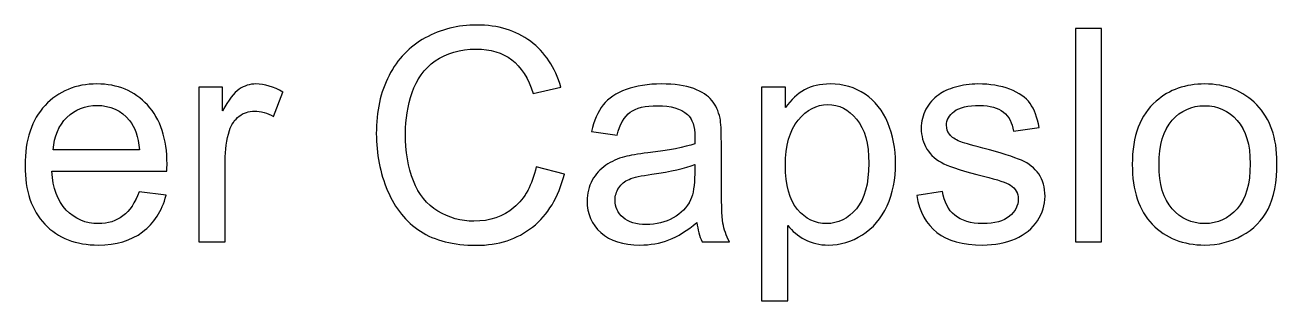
# Model space of a CAD drawing. Header units: millimetres. Extents: x -742 to 1487, y -1115 to 638.
# Drawn here: x 340.2 to 393.6, y -640.8 to -629 of the extents above; entities that cross this region are included whole.
import ezdxf

# ---------------------------------------------------------------- set-up
doc = ezdxf.new("R2010")
doc.units = ezdxf.units.MM
doc.layers.add('Layer 1', color=7, linetype='CONTINUOUS')

msp = doc.modelspace()

# ---------------------------------------------------------------- linework, layer by layer
at = {"layer": 'Layer 1', "color": 250}
for points, knots in [([(361.96, -635.045), (361.96, -635.045), (363.166, -635.35), (363.166, -635.35), (363.166, -635.35), (362.914, -636.338), (362.461, -637.09), (361.807, -637.608), (361.807, -637.608), (361.153, -638.127), (360.353, -638.387), (359.407, -638.387), (359.407, -638.387), (358.429, -638.387), (357.633, -638.188), (357.019, -637.788), (357.019, -637.788), (356.405, -637.39), (355.94, -636.813), (355.62, -636.057), (355.62, -636.057), (355.301, -635.299), (355.14, -634.488), (355.14, -633.621), (355.14, -633.621), (355.14, -632.674), (355.32, -631.849), (355.682, -631.144), (355.682, -631.144), (356.043, -630.439), (356.558, -629.904), (357.225, -629.538), (357.225, -629.538), (357.891, -629.171), (358.626, -628.989), (359.426, -628.989), (359.426, -628.989), (360.336, -628.989), (361.1, -629.22), (361.718, -629.684), (361.718, -629.684), (362.338, -630.147), (362.77, -630.797), (363.014, -631.635), (363.014, -631.635), (363.014, -631.635), (361.833, -631.915), (361.833, -631.915), (361.833, -631.915), (361.623, -631.254), (361.316, -630.772), (360.916, -630.471), (360.916, -630.471), (360.516, -630.168), (360.012, -630.018), (359.405, -630.018), (359.405, -630.018), (358.708, -630.018), (358.124, -630.185), (357.656, -630.52), (357.656, -630.52), (357.189, -630.854), (356.858, -631.305), (356.67, -631.868), (356.67, -631.868), (356.48, -632.433), (356.384, -633.015), (356.384, -633.614), (356.384, -633.614), (356.384, -634.387), (356.496, -635.062), (356.721, -635.638), (356.721, -635.638), (356.945, -636.216), (357.294, -636.645), (357.769, -636.931), (357.769, -636.931), (358.243, -637.217), (358.755, -637.359), (359.307, -637.359), (359.307, -637.359), (359.98, -637.359), (360.548, -637.164), (361.013, -636.777), (361.013, -636.777), (361.479, -636.387), (361.794, -635.811), (361.96, -635.045)], [0, 0, 0, 0, 0.043478, 0.043478, 0.043478, 0.043478, 0.086957, 0.086957, 0.086957, 0.086957, 0.130435, 0.130435, 0.130435, 0.130435, 0.173913, 0.173913, 0.173913, 0.173913, 0.217391, 0.217391, 0.217391, 0.217391, 0.26087, 0.26087, 0.26087, 0.26087, 0.304348, 0.304348, 0.304348, 0.304348, 0.347826, 0.347826, 0.347826, 0.347826, 0.391304, 0.391304, 0.391304, 0.391304, 0.434783, 0.434783, 0.434783, 0.434783, 0.478261, 0.478261, 0.478261, 0.478261, 0.521739, 0.521739, 0.521739, 0.521739, 0.565217, 0.565217, 0.565217, 0.565217, 0.608696, 0.608696, 0.608696, 0.608696, 0.652174, 0.652174, 0.652174, 0.652174, 0.695652, 0.695652, 0.695652, 0.695652, 0.73913, 0.73913, 0.73913, 0.73913, 0.782609, 0.782609, 0.782609, 0.782609, 0.826087, 0.826087, 0.826087, 0.826087, 0.869565, 0.869565, 0.869565, 0.869565, 0.913043, 0.913043, 0.913043, 0.913043, 1, 1, 1, 1]), ([(384.966, -638.235), (384.966, -638.235), (384.966, -629.142), (384.966, -629.142), (384.966, -629.142), (384.966, -629.142), (386.083, -629.142), (386.083, -629.142), (386.083, -629.142), (386.083, -629.142), (386.083, -638.235), (386.083, -638.235), (386.083, -638.235), (386.083, -638.235), (384.966, -638.235), (384.966, -638.235)], [0, 0, 0, 0, 0.2, 0.2, 0.2, 0.2, 0.4, 0.4, 0.4, 0.4, 0.6, 0.6, 0.6, 0.6, 1, 1, 1, 1]), ([(345.018, -636.101), (345.018, -636.101), (346.173, -636.254), (346.173, -636.254), (346.173, -636.254), (345.994, -636.925), (345.657, -637.448), (345.166, -637.818), (345.166, -637.818), (344.675, -638.188), (344.048, -638.375), (343.284, -638.375), (343.284, -638.375), (342.323, -638.375), (341.561, -638.078), (340.998, -637.486), (340.998, -637.486), (340.435, -636.895), (340.154, -636.063), (340.154, -634.994), (340.154, -634.994), (340.154, -633.889), (340.437, -633.03), (341.007, -632.42), (341.007, -632.42), (341.576, -631.809), (342.315, -631.504), (343.223, -631.504), (343.223, -631.504), (344.101, -631.504), (344.819, -631.802), (345.375, -632.401), (345.375, -632.401), (345.932, -633), (346.212, -633.843), (346.212, -634.929), (346.212, -634.929), (346.212, -634.994), (346.209, -635.094), (346.205, -635.225), (346.205, -635.225), (346.205, -635.225), (341.297, -635.225), (341.297, -635.225), (341.297, -635.225), (341.339, -635.947), (341.542, -636.501), (341.91, -636.885), (341.91, -636.885), (342.277, -637.268), (342.736, -637.46), (343.284, -637.46), (343.284, -637.46), (343.693, -637.46), (344.042, -637.352), (344.33, -637.136), (344.33, -637.136), (344.62, -636.92), (344.848, -636.575), (345.018, -636.101)], [0, 0, 0, 0, 0.0625, 0.0625, 0.0625, 0.0625, 0.125, 0.125, 0.125, 0.125, 0.1875, 0.1875, 0.1875, 0.1875, 0.25, 0.25, 0.25, 0.25, 0.3125, 0.3125, 0.3125, 0.3125, 0.375, 0.375, 0.375, 0.375, 0.4375, 0.4375, 0.4375, 0.4375, 0.5, 0.5, 0.5, 0.5, 0.5625, 0.5625, 0.5625, 0.5625, 0.625, 0.625, 0.625, 0.625, 0.6875, 0.6875, 0.6875, 0.6875, 0.75, 0.75, 0.75, 0.75, 0.8125, 0.8125, 0.8125, 0.8125, 0.875, 0.875, 0.875, 0.875, 1, 1, 1, 1]), ([(347.573, -638.235), (347.573, -638.235), (347.573, -631.644), (347.573, -631.644), (347.573, -631.644), (347.573, -631.644), (348.576, -631.644), (348.576, -631.644), (348.576, -631.644), (348.576, -631.644), (348.576, -632.653), (348.576, -632.653), (348.576, -632.653), (348.832, -632.186), (349.069, -631.876), (349.287, -631.728), (349.287, -631.728), (349.505, -631.578), (349.744, -631.504), (350.005, -631.504), (350.005, -631.504), (350.381, -631.504), (350.764, -631.622), (351.154, -631.857), (351.154, -631.857), (351.154, -631.857), (350.756, -632.888), (350.756, -632.888), (350.756, -632.888), (350.485, -632.736), (350.214, -632.66), (349.943, -632.66), (349.943, -632.66), (349.7, -632.66), (349.482, -632.734), (349.289, -632.88), (349.289, -632.88), (349.097, -633.026), (348.959, -633.229), (348.876, -633.489), (348.876, -633.489), (348.752, -633.885), (348.69, -634.319), (348.69, -634.791), (348.69, -634.791), (348.69, -634.791), (348.69, -638.235), (348.69, -638.235), (348.69, -638.235), (348.69, -638.235), (347.573, -638.235), (347.573, -638.235)], [0, 0, 0, 0, 0.071429, 0.071429, 0.071429, 0.071429, 0.142857, 0.142857, 0.142857, 0.142857, 0.214286, 0.214286, 0.214286, 0.214286, 0.285714, 0.285714, 0.285714, 0.285714, 0.357143, 0.357143, 0.357143, 0.357143, 0.428571, 0.428571, 0.428571, 0.428571, 0.5, 0.5, 0.5, 0.5, 0.571429, 0.571429, 0.571429, 0.571429, 0.642857, 0.642857, 0.642857, 0.642857, 0.714286, 0.714286, 0.714286, 0.714286, 0.785714, 0.785714, 0.785714, 0.785714, 0.857143, 0.857143, 0.857143, 0.857143, 1, 1, 1, 1]), ([(368.82, -637.409), (368.405, -637.763), (368.005, -638.011), (367.622, -638.157), (367.622, -638.157), (367.239, -638.303), (366.828, -638.375), (366.388, -638.375), (366.388, -638.375), (365.664, -638.375), (365.107, -638.199), (364.718, -637.845), (364.718, -637.845), (364.328, -637.494), (364.133, -637.043), (364.133, -636.495), (364.133, -636.495), (364.133, -636.173), (364.207, -635.879), (364.353, -635.612), (364.353, -635.612), (364.502, -635.346), (364.694, -635.134), (364.931, -634.973), (364.931, -634.973), (365.171, -634.812), (365.437, -634.69), (365.736, -634.607), (365.736, -634.607), (365.956, -634.55), (366.288, -634.495), (366.731, -634.44), (366.731, -634.44), (367.632, -634.334), (368.299, -634.205), (368.724, -634.057), (368.724, -634.057), (368.729, -633.904), (368.731, -633.807), (368.731, -633.767), (368.731, -633.767), (368.731, -633.314), (368.625, -632.994), (368.413, -632.808), (368.413, -632.808), (368.128, -632.556), (367.702, -632.431), (367.139, -632.431), (367.139, -632.431), (366.612, -632.431), (366.223, -632.524), (365.973, -632.708), (365.973, -632.708), (365.721, -632.892), (365.537, -633.218), (365.416, -633.688), (365.416, -633.688), (365.416, -633.688), (364.324, -633.536), (364.324, -633.536), (364.324, -633.536), (364.423, -633.068), (364.586, -632.689), (364.815, -632.401), (364.815, -632.401), (365.044, -632.114), (365.374, -631.893), (365.806, -631.737), (365.806, -631.737), (366.235, -631.582), (366.737, -631.504), (367.304, -631.504), (367.304, -631.504), (367.867, -631.504), (368.326, -631.57), (368.68, -631.703), (368.68, -631.703), (369.031, -631.836), (369.292, -632.001), (369.457, -632.202), (369.457, -632.202), (369.622, -632.404), (369.738, -632.658), (369.806, -632.964), (369.806, -632.964), (369.842, -633.155), (369.861, -633.498), (369.861, -633.991), (369.861, -633.991), (369.861, -633.991), (369.861, -635.473), (369.861, -635.473), (369.861, -635.473), (369.861, -636.508), (369.884, -637.162), (369.931, -637.439), (369.931, -637.439), (369.975, -637.716), (370.068, -637.981), (370.204, -638.235), (370.204, -638.235), (370.204, -638.235), (369.036, -638.235), (369.036, -638.235), (369.036, -638.235), (368.923, -638), (368.851, -637.725), (368.82, -637.409)], [0, 0, 0, 0, 0.035714, 0.035714, 0.035714, 0.035714, 0.071429, 0.071429, 0.071429, 0.071429, 0.107143, 0.107143, 0.107143, 0.107143, 0.142857, 0.142857, 0.142857, 0.142857, 0.178571, 0.178571, 0.178571, 0.178571, 0.214286, 0.214286, 0.214286, 0.214286, 0.25, 0.25, 0.25, 0.25, 0.285714, 0.285714, 0.285714, 0.285714, 0.321429, 0.321429, 0.321429, 0.321429, 0.357143, 0.357143, 0.357143, 0.357143, 0.392857, 0.392857, 0.392857, 0.392857, 0.428571, 0.428571, 0.428571, 0.428571, 0.464286, 0.464286, 0.464286, 0.464286, 0.5, 0.5, 0.5, 0.5, 0.535714, 0.535714, 0.535714, 0.535714, 0.571429, 0.571429, 0.571429, 0.571429, 0.607143, 0.607143, 0.607143, 0.607143, 0.642857, 0.642857, 0.642857, 0.642857, 0.678571, 0.678571, 0.678571, 0.678571, 0.714286, 0.714286, 0.714286, 0.714286, 0.75, 0.75, 0.75, 0.75, 0.785714, 0.785714, 0.785714, 0.785714, 0.821429, 0.821429, 0.821429, 0.821429, 0.857143, 0.857143, 0.857143, 0.857143, 0.892857, 0.892857, 0.892857, 0.892857, 0.928571, 0.928571, 0.928571, 0.928571, 1, 1, 1, 1]), ([(371.578, -640.762), (371.578, -640.762), (371.578, -631.644), (371.578, -631.644), (371.578, -631.644), (371.578, -631.644), (372.594, -631.644), (372.594, -631.644), (372.594, -631.644), (372.594, -631.644), (372.594, -632.509), (372.594, -632.509), (372.594, -632.509), (372.833, -632.175), (373.104, -631.923), (373.406, -631.756), (373.406, -631.756), (373.707, -631.589), (374.073, -631.504), (374.503, -631.504), (374.503, -631.504), (375.066, -631.504), (375.561, -631.648), (375.991, -631.938), (375.991, -631.938), (376.421, -632.226), (376.744, -632.634), (376.965, -633.159), (376.965, -633.159), (377.183, -633.686), (377.293, -634.262), (377.293, -634.891), (377.293, -634.891), (377.293, -635.562), (377.172, -636.167), (376.931, -636.707), (376.931, -636.707), (376.689, -637.244), (376.338, -637.657), (375.877, -637.945), (375.877, -637.945), (375.417, -638.231), (374.933, -638.375), (374.425, -638.375), (374.425, -638.375), (374.052, -638.375), (373.718, -638.296), (373.423, -638.14), (373.423, -638.14), (373.127, -637.983), (372.886, -637.786), (372.695, -637.547), (372.695, -637.547), (372.695, -637.547), (372.695, -640.762), (372.695, -640.762), (372.695, -640.762), (372.695, -640.762), (371.578, -640.762), (371.578, -640.762)], [0, 0, 0, 0, 0.0625, 0.0625, 0.0625, 0.0625, 0.125, 0.125, 0.125, 0.125, 0.1875, 0.1875, 0.1875, 0.1875, 0.25, 0.25, 0.25, 0.25, 0.3125, 0.3125, 0.3125, 0.3125, 0.375, 0.375, 0.375, 0.375, 0.4375, 0.4375, 0.4375, 0.4375, 0.5, 0.5, 0.5, 0.5, 0.5625, 0.5625, 0.5625, 0.5625, 0.625, 0.625, 0.625, 0.625, 0.6875, 0.6875, 0.6875, 0.6875, 0.75, 0.75, 0.75, 0.75, 0.8125, 0.8125, 0.8125, 0.8125, 0.875, 0.875, 0.875, 0.875, 1, 1, 1, 1]), ([(378.196, -636.266), (378.196, -636.266), (379.301, -636.089), (379.301, -636.089), (379.301, -636.089), (379.363, -636.531), (379.536, -636.87), (379.82, -637.107), (379.82, -637.107), (380.104, -637.342), (380.502, -637.46), (381.01, -637.46), (381.01, -637.46), (381.524, -637.46), (381.905, -637.357), (382.155, -637.147), (382.155, -637.147), (382.402, -636.94), (382.527, -636.694), (382.527, -636.412), (382.527, -636.412), (382.527, -636.161), (382.415, -635.962), (382.193, -635.818), (382.193, -635.818), (382.036, -635.718), (381.655, -635.593), (381.05, -635.439), (381.05, -635.439), (380.233, -635.234), (379.668, -635.056), (379.35, -634.905), (379.35, -634.905), (379.035, -634.753), (378.795, -634.546), (378.632, -634.279), (378.632, -634.279), (378.47, -634.014), (378.387, -633.72), (378.387, -633.398), (378.387, -633.398), (378.387, -633.104), (378.455, -632.833), (378.588, -632.583), (378.588, -632.583), (378.724, -632.334), (378.906, -632.126), (379.136, -631.961), (379.136, -631.961), (379.31, -631.834), (379.547, -631.726), (379.845, -631.637), (379.845, -631.637), (380.146, -631.548), (380.466, -631.504), (380.808, -631.504), (380.808, -631.504), (381.325, -631.504), (381.778, -631.578), (382.167, -631.728), (382.167, -631.728), (382.559, -631.876), (382.847, -632.08), (383.033, -632.334), (383.033, -632.334), (383.217, -632.59), (383.346, -632.931), (383.416, -633.358), (383.416, -633.358), (383.416, -633.358), (382.324, -633.511), (382.324, -633.511), (382.324, -633.511), (382.275, -633.168), (382.131, -632.899), (381.894, -632.706), (381.894, -632.706), (381.657, -632.514), (381.323, -632.418), (380.889, -632.418), (380.889, -632.418), (380.379, -632.418), (380.013, -632.503), (379.795, -632.672), (379.795, -632.672), (379.577, -632.842), (379.466, -633.041), (379.466, -633.267), (379.466, -633.267), (379.466, -633.411), (379.511, -633.542), (379.602, -633.659), (379.602, -633.659), (379.693, -633.777), (379.835, -633.877), (380.029, -633.955), (380.029, -633.955), (380.142, -633.997), (380.468, -634.093), (381.014, -634.241), (381.014, -634.241), (381.801, -634.45), (382.351, -634.624), (382.665, -634.757), (382.665, -634.757), (382.978, -634.891), (383.224, -635.087), (383.401, -635.341), (383.401, -635.341), (383.581, -635.598), (383.67, -635.915), (383.67, -636.296), (383.67, -636.296), (383.67, -636.666), (383.562, -637.016), (383.344, -637.344), (383.344, -637.344), (383.126, -637.672), (382.813, -637.926), (382.404, -638.106), (382.404, -638.106), (381.994, -638.286), (381.53, -638.375), (381.014, -638.375), (381.014, -638.375), (380.159, -638.375), (379.505, -638.197), (379.056, -637.843), (379.056, -637.843), (378.607, -637.488), (378.321, -636.963), (378.196, -636.266)], [0, 0, 0, 0, 0.029412, 0.029412, 0.029412, 0.029412, 0.058824, 0.058824, 0.058824, 0.058824, 0.088235, 0.088235, 0.088235, 0.088235, 0.117647, 0.117647, 0.117647, 0.117647, 0.147059, 0.147059, 0.147059, 0.147059, 0.176471, 0.176471, 0.176471, 0.176471, 0.205882, 0.205882, 0.205882, 0.205882, 0.235294, 0.235294, 0.235294, 0.235294, 0.264706, 0.264706, 0.264706, 0.264706, 0.294118, 0.294118, 0.294118, 0.294118, 0.323529, 0.323529, 0.323529, 0.323529, 0.352941, 0.352941, 0.352941, 0.352941, 0.382353, 0.382353, 0.382353, 0.382353, 0.411765, 0.411765, 0.411765, 0.411765, 0.441176, 0.441176, 0.441176, 0.441176, 0.470588, 0.470588, 0.470588, 0.470588, 0.5, 0.5, 0.5, 0.5, 0.529412, 0.529412, 0.529412, 0.529412, 0.558824, 0.558824, 0.558824, 0.558824, 0.588235, 0.588235, 0.588235, 0.588235, 0.617647, 0.617647, 0.617647, 0.617647, 0.647059, 0.647059, 0.647059, 0.647059, 0.676471, 0.676471, 0.676471, 0.676471, 0.705882, 0.705882, 0.705882, 0.705882, 0.735294, 0.735294, 0.735294, 0.735294, 0.764706, 0.764706, 0.764706, 0.764706, 0.794118, 0.794118, 0.794118, 0.794118, 0.823529, 0.823529, 0.823529, 0.823529, 0.852941, 0.852941, 0.852941, 0.852941, 0.882353, 0.882353, 0.882353, 0.882353, 0.911765, 0.911765, 0.911765, 0.911765, 0.941176, 0.941176, 0.941176, 0.941176, 1, 1, 1, 1]), ([(387.393, -634.939), (387.393, -633.722), (387.732, -632.821), (388.411, -632.234), (388.411, -632.234), (388.977, -631.747), (389.669, -631.504), (390.484, -631.504), (390.484, -631.504), (391.388, -631.504), (392.128, -631.8), (392.704, -632.393), (392.704, -632.393), (393.278, -632.983), (393.566, -633.803), (393.566, -634.846), (393.566, -634.846), (393.566, -635.693), (393.439, -636.357), (393.185, -636.842), (393.185, -636.842), (392.931, -637.327), (392.56, -637.704), (392.073, -637.972), (392.073, -637.972), (391.589, -638.241), (391.057, -638.375), (390.484, -638.375), (390.484, -638.375), (389.561, -638.375), (388.816, -638.08), (388.246, -637.49), (388.246, -637.49), (387.677, -636.899), (387.393, -636.048), (387.393, -634.939)], [0, 0, 0, 0, 0.1, 0.1, 0.1, 0.1, 0.2, 0.2, 0.2, 0.2, 0.3, 0.3, 0.3, 0.3, 0.4, 0.4, 0.4, 0.4, 0.5, 0.5, 0.5, 0.5, 0.6, 0.6, 0.6, 0.6, 0.7, 0.7, 0.7, 0.7, 0.8, 0.8, 0.8, 0.8, 1, 1, 1, 1]), ([(372.594, -634.98), (372.594, -635.824), (372.765, -636.448), (373.106, -636.853), (373.106, -636.853), (373.449, -637.257), (373.864, -637.46), (374.35, -637.46), (374.35, -637.46), (374.846, -637.46), (375.269, -637.251), (375.62, -636.832), (375.62, -636.832), (375.974, -636.412), (376.15, -635.765), (376.15, -634.886), (376.15, -634.886), (376.15, -634.048), (375.978, -633.422), (375.633, -633.005), (375.633, -633.005), (375.288, -632.588), (374.878, -632.38), (374.399, -632.38), (374.399, -632.38), (373.925, -632.38), (373.506, -632.602), (373.142, -633.045), (373.142, -633.045), (372.776, -633.489), (372.594, -634.133), (372.594, -634.98)], [0, 0, 0, 0, 0.111111, 0.111111, 0.111111, 0.111111, 0.222222, 0.222222, 0.222222, 0.222222, 0.333333, 0.333333, 0.333333, 0.333333, 0.444444, 0.444444, 0.444444, 0.444444, 0.555556, 0.555556, 0.555556, 0.555556, 0.666667, 0.666667, 0.666667, 0.666667, 0.777778, 0.777778, 0.777778, 0.777778, 1, 1, 1, 1]), ([(341.36, -634.311), (341.36, -634.311), (345.03, -634.311), (345.03, -634.311), (345.03, -634.311), (344.982, -633.756), (344.84, -633.341), (344.609, -633.064), (344.609, -633.064), (344.256, -632.634), (343.794, -632.418), (343.229, -632.418), (343.229, -632.418), (342.717, -632.418), (342.287, -632.59), (341.938, -632.933), (341.938, -632.933), (341.591, -633.276), (341.398, -633.735), (341.36, -634.311)], [0, 0, 0, 0, 0.166667, 0.166667, 0.166667, 0.166667, 0.333333, 0.333333, 0.333333, 0.333333, 0.5, 0.5, 0.5, 0.5, 0.666667, 0.666667, 0.666667, 0.666667, 1, 1, 1, 1]), ([(388.536, -634.941), (388.536, -635.784), (388.721, -636.415), (389.089, -636.832), (389.089, -636.832), (389.459, -637.251), (389.923, -637.46), (390.484, -637.46), (390.484, -637.46), (391.038, -637.46), (391.5, -637.251), (391.87, -636.829), (391.87, -636.829), (392.238, -636.408), (392.423, -635.767), (392.423, -634.905), (392.423, -634.905), (392.423, -634.093), (392.236, -633.477), (391.866, -633.06), (391.866, -633.06), (391.495, -632.641), (391.034, -632.431), (390.484, -632.431), (390.484, -632.431), (389.923, -632.431), (389.459, -632.638), (389.089, -633.055), (389.089, -633.055), (388.721, -633.472), (388.536, -634.101), (388.536, -634.941)], [0, 0, 0, 0, 0.111111, 0.111111, 0.111111, 0.111111, 0.222222, 0.222222, 0.222222, 0.222222, 0.333333, 0.333333, 0.333333, 0.333333, 0.444444, 0.444444, 0.444444, 0.444444, 0.555556, 0.555556, 0.555556, 0.555556, 0.666667, 0.666667, 0.666667, 0.666667, 0.777778, 0.777778, 0.777778, 0.777778, 1, 1, 1, 1]), ([(368.731, -634.933), (368.324, -635.098), (367.715, -635.238), (366.902, -635.352), (366.902, -635.352), (366.441, -635.418), (366.115, -635.492), (365.924, -635.574), (365.924, -635.574), (365.734, -635.657), (365.588, -635.777), (365.484, -635.934), (365.484, -635.934), (365.38, -636.093), (365.327, -636.269), (365.327, -636.463), (365.327, -636.463), (365.327, -636.758), (365.439, -637.005), (365.666, -637.202), (365.666, -637.202), (365.892, -637.399), (366.223, -637.498), (366.656, -637.498), (366.656, -637.498), (367.086, -637.498), (367.469, -637.405), (367.806, -637.217), (367.806, -637.217), (368.14, -637.031), (368.388, -636.774), (368.544, -636.451), (368.544, -636.451), (368.665, -636.199), (368.724, -635.828), (368.724, -635.339), (368.724, -635.339), (368.724, -635.339), (368.731, -634.933), (368.731, -634.933)], [0, 0, 0, 0, 0.090909, 0.090909, 0.090909, 0.090909, 0.181818, 0.181818, 0.181818, 0.181818, 0.272727, 0.272727, 0.272727, 0.272727, 0.363636, 0.363636, 0.363636, 0.363636, 0.454545, 0.454545, 0.454545, 0.454545, 0.545455, 0.545455, 0.545455, 0.545455, 0.636364, 0.636364, 0.636364, 0.636364, 0.727273, 0.727273, 0.727273, 0.727273, 0.818182, 0.818182, 0.818182, 0.818182, 1, 1, 1, 1])]:
    msp.add_open_spline(points, degree=3, knots=knots, dxfattribs=at)
at = {"layer": 'Layer 1', "color": 250, "lineweight": 9}
for points, knots in [([(361.96, -635.045), (361.96, -635.045), (363.166, -635.35), (363.166, -635.35), (363.166, -635.35), (362.914, -636.338), (362.461, -637.09), (361.807, -637.608), (361.807, -637.608), (361.153, -638.127), (360.353, -638.387), (359.407, -638.387), (359.407, -638.387), (358.429, -638.387), (357.633, -638.188), (357.019, -637.788), (357.019, -637.788), (356.405, -637.39), (355.94, -636.813), (355.62, -636.057), (355.62, -636.057), (355.301, -635.299), (355.14, -634.488), (355.14, -633.621), (355.14, -633.621), (355.14, -632.674), (355.32, -631.849), (355.682, -631.144), (355.682, -631.144), (356.043, -630.439), (356.558, -629.904), (357.225, -629.538), (357.225, -629.538), (357.891, -629.171), (358.626, -628.989), (359.426, -628.989), (359.426, -628.989), (360.336, -628.989), (361.1, -629.22), (361.718, -629.684), (361.718, -629.684), (362.338, -630.147), (362.77, -630.797), (363.014, -631.635), (363.014, -631.635), (363.014, -631.635), (361.833, -631.915), (361.833, -631.915), (361.833, -631.915), (361.623, -631.254), (361.316, -630.772), (360.916, -630.471), (360.916, -630.471), (360.516, -630.168), (360.012, -630.018), (359.405, -630.018), (359.405, -630.018), (358.708, -630.018), (358.124, -630.185), (357.656, -630.52), (357.656, -630.52), (357.189, -630.854), (356.858, -631.305), (356.67, -631.868), (356.67, -631.868), (356.48, -632.433), (356.384, -633.015), (356.384, -633.614), (356.384, -633.614), (356.384, -634.387), (356.496, -635.062), (356.721, -635.638), (356.721, -635.638), (356.945, -636.216), (357.294, -636.645), (357.769, -636.931), (357.769, -636.931), (358.243, -637.217), (358.755, -637.359), (359.307, -637.359), (359.307, -637.359), (359.98, -637.359), (360.548, -637.164), (361.013, -636.777), (361.013, -636.777), (361.479, -636.387), (361.794, -635.811), (361.96, -635.045)], [0, 0, 0, 0, 0.043478, 0.043478, 0.043478, 0.043478, 0.086957, 0.086957, 0.086957, 0.086957, 0.130435, 0.130435, 0.130435, 0.130435, 0.173913, 0.173913, 0.173913, 0.173913, 0.217391, 0.217391, 0.217391, 0.217391, 0.26087, 0.26087, 0.26087, 0.26087, 0.304348, 0.304348, 0.304348, 0.304348, 0.347826, 0.347826, 0.347826, 0.347826, 0.391304, 0.391304, 0.391304, 0.391304, 0.434783, 0.434783, 0.434783, 0.434783, 0.478261, 0.478261, 0.478261, 0.478261, 0.521739, 0.521739, 0.521739, 0.521739, 0.565217, 0.565217, 0.565217, 0.565217, 0.608696, 0.608696, 0.608696, 0.608696, 0.652174, 0.652174, 0.652174, 0.652174, 0.695652, 0.695652, 0.695652, 0.695652, 0.73913, 0.73913, 0.73913, 0.73913, 0.782609, 0.782609, 0.782609, 0.782609, 0.826087, 0.826087, 0.826087, 0.826087, 0.869565, 0.869565, 0.869565, 0.869565, 0.913043, 0.913043, 0.913043, 0.913043, 1, 1, 1, 1]), ([(384.966, -638.235), (384.966, -638.235), (384.966, -629.142), (384.966, -629.142), (384.966, -629.142), (384.966, -629.142), (386.083, -629.142), (386.083, -629.142), (386.083, -629.142), (386.083, -629.142), (386.083, -638.235), (386.083, -638.235), (386.083, -638.235), (386.083, -638.235), (384.966, -638.235), (384.966, -638.235)], [0, 0, 0, 0, 0.2, 0.2, 0.2, 0.2, 0.4, 0.4, 0.4, 0.4, 0.6, 0.6, 0.6, 0.6, 1, 1, 1, 1]), ([(345.018, -636.101), (345.018, -636.101), (346.173, -636.254), (346.173, -636.254), (346.173, -636.254), (345.994, -636.925), (345.657, -637.448), (345.166, -637.818), (345.166, -637.818), (344.675, -638.188), (344.048, -638.375), (343.284, -638.375), (343.284, -638.375), (342.323, -638.375), (341.561, -638.078), (340.998, -637.486), (340.998, -637.486), (340.435, -636.895), (340.154, -636.063), (340.154, -634.994), (340.154, -634.994), (340.154, -633.889), (340.437, -633.03), (341.007, -632.42), (341.007, -632.42), (341.576, -631.809), (342.315, -631.504), (343.223, -631.504), (343.223, -631.504), (344.101, -631.504), (344.819, -631.802), (345.375, -632.401), (345.375, -632.401), (345.932, -633), (346.212, -633.843), (346.212, -634.929), (346.212, -634.929), (346.212, -634.994), (346.209, -635.094), (346.205, -635.225), (346.205, -635.225), (346.205, -635.225), (341.297, -635.225), (341.297, -635.225), (341.297, -635.225), (341.339, -635.947), (341.542, -636.501), (341.91, -636.885), (341.91, -636.885), (342.277, -637.268), (342.736, -637.46), (343.284, -637.46), (343.284, -637.46), (343.693, -637.46), (344.042, -637.352), (344.33, -637.136), (344.33, -637.136), (344.62, -636.92), (344.848, -636.575), (345.018, -636.101)], [0, 0, 0, 0, 0.0625, 0.0625, 0.0625, 0.0625, 0.125, 0.125, 0.125, 0.125, 0.1875, 0.1875, 0.1875, 0.1875, 0.25, 0.25, 0.25, 0.25, 0.3125, 0.3125, 0.3125, 0.3125, 0.375, 0.375, 0.375, 0.375, 0.4375, 0.4375, 0.4375, 0.4375, 0.5, 0.5, 0.5, 0.5, 0.5625, 0.5625, 0.5625, 0.5625, 0.625, 0.625, 0.625, 0.625, 0.6875, 0.6875, 0.6875, 0.6875, 0.75, 0.75, 0.75, 0.75, 0.8125, 0.8125, 0.8125, 0.8125, 0.875, 0.875, 0.875, 0.875, 1, 1, 1, 1]), ([(347.573, -638.235), (347.573, -638.235), (347.573, -631.644), (347.573, -631.644), (347.573, -631.644), (347.573, -631.644), (348.576, -631.644), (348.576, -631.644), (348.576, -631.644), (348.576, -631.644), (348.576, -632.653), (348.576, -632.653), (348.576, -632.653), (348.832, -632.186), (349.069, -631.876), (349.287, -631.728), (349.287, -631.728), (349.505, -631.578), (349.744, -631.504), (350.005, -631.504), (350.005, -631.504), (350.381, -631.504), (350.764, -631.622), (351.154, -631.857), (351.154, -631.857), (351.154, -631.857), (350.756, -632.888), (350.756, -632.888), (350.756, -632.888), (350.485, -632.736), (350.214, -632.66), (349.943, -632.66), (349.943, -632.66), (349.7, -632.66), (349.482, -632.734), (349.289, -632.88), (349.289, -632.88), (349.097, -633.026), (348.959, -633.229), (348.876, -633.489), (348.876, -633.489), (348.752, -633.885), (348.69, -634.319), (348.69, -634.791), (348.69, -634.791), (348.69, -634.791), (348.69, -638.235), (348.69, -638.235), (348.69, -638.235), (348.69, -638.235), (347.573, -638.235), (347.573, -638.235)], [0, 0, 0, 0, 0.071429, 0.071429, 0.071429, 0.071429, 0.142857, 0.142857, 0.142857, 0.142857, 0.214286, 0.214286, 0.214286, 0.214286, 0.285714, 0.285714, 0.285714, 0.285714, 0.357143, 0.357143, 0.357143, 0.357143, 0.428571, 0.428571, 0.428571, 0.428571, 0.5, 0.5, 0.5, 0.5, 0.571429, 0.571429, 0.571429, 0.571429, 0.642857, 0.642857, 0.642857, 0.642857, 0.714286, 0.714286, 0.714286, 0.714286, 0.785714, 0.785714, 0.785714, 0.785714, 0.857143, 0.857143, 0.857143, 0.857143, 1, 1, 1, 1]), ([(368.82, -637.409), (368.405, -637.763), (368.005, -638.011), (367.622, -638.157), (367.622, -638.157), (367.239, -638.303), (366.828, -638.375), (366.388, -638.375), (366.388, -638.375), (365.664, -638.375), (365.107, -638.199), (364.718, -637.845), (364.718, -637.845), (364.328, -637.494), (364.133, -637.043), (364.133, -636.495), (364.133, -636.495), (364.133, -636.173), (364.207, -635.879), (364.353, -635.612), (364.353, -635.612), (364.502, -635.346), (364.694, -635.134), (364.931, -634.973), (364.931, -634.973), (365.171, -634.812), (365.437, -634.69), (365.736, -634.607), (365.736, -634.607), (365.956, -634.55), (366.288, -634.495), (366.731, -634.44), (366.731, -634.44), (367.632, -634.334), (368.299, -634.205), (368.724, -634.057), (368.724, -634.057), (368.729, -633.904), (368.731, -633.807), (368.731, -633.767), (368.731, -633.767), (368.731, -633.314), (368.625, -632.994), (368.413, -632.808), (368.413, -632.808), (368.128, -632.556), (367.702, -632.431), (367.139, -632.431), (367.139, -632.431), (366.612, -632.431), (366.223, -632.524), (365.973, -632.708), (365.973, -632.708), (365.721, -632.892), (365.537, -633.218), (365.416, -633.688), (365.416, -633.688), (365.416, -633.688), (364.324, -633.536), (364.324, -633.536), (364.324, -633.536), (364.423, -633.068), (364.586, -632.689), (364.815, -632.401), (364.815, -632.401), (365.044, -632.114), (365.374, -631.893), (365.806, -631.737), (365.806, -631.737), (366.235, -631.582), (366.737, -631.504), (367.304, -631.504), (367.304, -631.504), (367.867, -631.504), (368.326, -631.57), (368.68, -631.703), (368.68, -631.703), (369.031, -631.836), (369.292, -632.001), (369.457, -632.202), (369.457, -632.202), (369.622, -632.404), (369.738, -632.658), (369.806, -632.964), (369.806, -632.964), (369.842, -633.155), (369.861, -633.498), (369.861, -633.991), (369.861, -633.991), (369.861, -633.991), (369.861, -635.473), (369.861, -635.473), (369.861, -635.473), (369.861, -636.508), (369.884, -637.162), (369.931, -637.439), (369.931, -637.439), (369.975, -637.716), (370.068, -637.981), (370.204, -638.235), (370.204, -638.235), (370.204, -638.235), (369.036, -638.235), (369.036, -638.235), (369.036, -638.235), (368.923, -638), (368.851, -637.725), (368.82, -637.409)], [0, 0, 0, 0, 0.035714, 0.035714, 0.035714, 0.035714, 0.071429, 0.071429, 0.071429, 0.071429, 0.107143, 0.107143, 0.107143, 0.107143, 0.142857, 0.142857, 0.142857, 0.142857, 0.178571, 0.178571, 0.178571, 0.178571, 0.214286, 0.214286, 0.214286, 0.214286, 0.25, 0.25, 0.25, 0.25, 0.285714, 0.285714, 0.285714, 0.285714, 0.321429, 0.321429, 0.321429, 0.321429, 0.357143, 0.357143, 0.357143, 0.357143, 0.392857, 0.392857, 0.392857, 0.392857, 0.428571, 0.428571, 0.428571, 0.428571, 0.464286, 0.464286, 0.464286, 0.464286, 0.5, 0.5, 0.5, 0.5, 0.535714, 0.535714, 0.535714, 0.535714, 0.571429, 0.571429, 0.571429, 0.571429, 0.607143, 0.607143, 0.607143, 0.607143, 0.642857, 0.642857, 0.642857, 0.642857, 0.678571, 0.678571, 0.678571, 0.678571, 0.714286, 0.714286, 0.714286, 0.714286, 0.75, 0.75, 0.75, 0.75, 0.785714, 0.785714, 0.785714, 0.785714, 0.821429, 0.821429, 0.821429, 0.821429, 0.857143, 0.857143, 0.857143, 0.857143, 0.892857, 0.892857, 0.892857, 0.892857, 0.928571, 0.928571, 0.928571, 0.928571, 1, 1, 1, 1]), ([(371.578, -640.762), (371.578, -640.762), (371.578, -631.644), (371.578, -631.644), (371.578, -631.644), (371.578, -631.644), (372.594, -631.644), (372.594, -631.644), (372.594, -631.644), (372.594, -631.644), (372.594, -632.509), (372.594, -632.509), (372.594, -632.509), (372.833, -632.175), (373.104, -631.923), (373.406, -631.756), (373.406, -631.756), (373.707, -631.589), (374.073, -631.504), (374.503, -631.504), (374.503, -631.504), (375.066, -631.504), (375.561, -631.648), (375.991, -631.938), (375.991, -631.938), (376.421, -632.226), (376.744, -632.634), (376.965, -633.159), (376.965, -633.159), (377.183, -633.686), (377.293, -634.262), (377.293, -634.891), (377.293, -634.891), (377.293, -635.562), (377.172, -636.167), (376.931, -636.707), (376.931, -636.707), (376.689, -637.244), (376.338, -637.657), (375.877, -637.945), (375.877, -637.945), (375.417, -638.231), (374.933, -638.375), (374.425, -638.375), (374.425, -638.375), (374.052, -638.375), (373.718, -638.296), (373.423, -638.14), (373.423, -638.14), (373.127, -637.983), (372.886, -637.786), (372.695, -637.547), (372.695, -637.547), (372.695, -637.547), (372.695, -640.762), (372.695, -640.762), (372.695, -640.762), (372.695, -640.762), (371.578, -640.762), (371.578, -640.762)], [0, 0, 0, 0, 0.0625, 0.0625, 0.0625, 0.0625, 0.125, 0.125, 0.125, 0.125, 0.1875, 0.1875, 0.1875, 0.1875, 0.25, 0.25, 0.25, 0.25, 0.3125, 0.3125, 0.3125, 0.3125, 0.375, 0.375, 0.375, 0.375, 0.4375, 0.4375, 0.4375, 0.4375, 0.5, 0.5, 0.5, 0.5, 0.5625, 0.5625, 0.5625, 0.5625, 0.625, 0.625, 0.625, 0.625, 0.6875, 0.6875, 0.6875, 0.6875, 0.75, 0.75, 0.75, 0.75, 0.8125, 0.8125, 0.8125, 0.8125, 0.875, 0.875, 0.875, 0.875, 1, 1, 1, 1]), ([(378.196, -636.266), (378.196, -636.266), (379.301, -636.089), (379.301, -636.089), (379.301, -636.089), (379.363, -636.531), (379.536, -636.87), (379.82, -637.107), (379.82, -637.107), (380.104, -637.342), (380.502, -637.46), (381.01, -637.46), (381.01, -637.46), (381.524, -637.46), (381.905, -637.357), (382.155, -637.147), (382.155, -637.147), (382.402, -636.94), (382.527, -636.694), (382.527, -636.412), (382.527, -636.412), (382.527, -636.161), (382.415, -635.962), (382.193, -635.818), (382.193, -635.818), (382.036, -635.718), (381.655, -635.593), (381.05, -635.439), (381.05, -635.439), (380.233, -635.234), (379.668, -635.056), (379.35, -634.905), (379.35, -634.905), (379.035, -634.753), (378.795, -634.546), (378.632, -634.279), (378.632, -634.279), (378.47, -634.014), (378.387, -633.72), (378.387, -633.398), (378.387, -633.398), (378.387, -633.104), (378.455, -632.833), (378.588, -632.583), (378.588, -632.583), (378.724, -632.334), (378.906, -632.126), (379.136, -631.961), (379.136, -631.961), (379.31, -631.834), (379.547, -631.726), (379.845, -631.637), (379.845, -631.637), (380.146, -631.548), (380.466, -631.504), (380.808, -631.504), (380.808, -631.504), (381.325, -631.504), (381.778, -631.578), (382.167, -631.728), (382.167, -631.728), (382.559, -631.876), (382.847, -632.08), (383.033, -632.334), (383.033, -632.334), (383.217, -632.59), (383.346, -632.931), (383.416, -633.358), (383.416, -633.358), (383.416, -633.358), (382.324, -633.511), (382.324, -633.511), (382.324, -633.511), (382.275, -633.168), (382.131, -632.899), (381.894, -632.706), (381.894, -632.706), (381.657, -632.514), (381.323, -632.418), (380.889, -632.418), (380.889, -632.418), (380.379, -632.418), (380.013, -632.503), (379.795, -632.672), (379.795, -632.672), (379.577, -632.842), (379.466, -633.041), (379.466, -633.267), (379.466, -633.267), (379.466, -633.411), (379.511, -633.542), (379.602, -633.659), (379.602, -633.659), (379.693, -633.777), (379.835, -633.877), (380.029, -633.955), (380.029, -633.955), (380.142, -633.997), (380.468, -634.093), (381.014, -634.241), (381.014, -634.241), (381.801, -634.45), (382.351, -634.624), (382.665, -634.757), (382.665, -634.757), (382.978, -634.891), (383.224, -635.087), (383.401, -635.341), (383.401, -635.341), (383.581, -635.598), (383.67, -635.915), (383.67, -636.296), (383.67, -636.296), (383.67, -636.666), (383.562, -637.016), (383.344, -637.344), (383.344, -637.344), (383.126, -637.672), (382.813, -637.926), (382.404, -638.106), (382.404, -638.106), (381.994, -638.286), (381.53, -638.375), (381.014, -638.375), (381.014, -638.375), (380.159, -638.375), (379.505, -638.197), (379.056, -637.843), (379.056, -637.843), (378.607, -637.488), (378.321, -636.963), (378.196, -636.266)], [0, 0, 0, 0, 0.029412, 0.029412, 0.029412, 0.029412, 0.058824, 0.058824, 0.058824, 0.058824, 0.088235, 0.088235, 0.088235, 0.088235, 0.117647, 0.117647, 0.117647, 0.117647, 0.147059, 0.147059, 0.147059, 0.147059, 0.176471, 0.176471, 0.176471, 0.176471, 0.205882, 0.205882, 0.205882, 0.205882, 0.235294, 0.235294, 0.235294, 0.235294, 0.264706, 0.264706, 0.264706, 0.264706, 0.294118, 0.294118, 0.294118, 0.294118, 0.323529, 0.323529, 0.323529, 0.323529, 0.352941, 0.352941, 0.352941, 0.352941, 0.382353, 0.382353, 0.382353, 0.382353, 0.411765, 0.411765, 0.411765, 0.411765, 0.441176, 0.441176, 0.441176, 0.441176, 0.470588, 0.470588, 0.470588, 0.470588, 0.5, 0.5, 0.5, 0.5, 0.529412, 0.529412, 0.529412, 0.529412, 0.558824, 0.558824, 0.558824, 0.558824, 0.588235, 0.588235, 0.588235, 0.588235, 0.617647, 0.617647, 0.617647, 0.617647, 0.647059, 0.647059, 0.647059, 0.647059, 0.676471, 0.676471, 0.676471, 0.676471, 0.705882, 0.705882, 0.705882, 0.705882, 0.735294, 0.735294, 0.735294, 0.735294, 0.764706, 0.764706, 0.764706, 0.764706, 0.794118, 0.794118, 0.794118, 0.794118, 0.823529, 0.823529, 0.823529, 0.823529, 0.852941, 0.852941, 0.852941, 0.852941, 0.882353, 0.882353, 0.882353, 0.882353, 0.911765, 0.911765, 0.911765, 0.911765, 0.941176, 0.941176, 0.941176, 0.941176, 1, 1, 1, 1]), ([(387.393, -634.939), (387.393, -633.722), (387.732, -632.821), (388.411, -632.234), (388.411, -632.234), (388.977, -631.747), (389.669, -631.504), (390.484, -631.504), (390.484, -631.504), (391.388, -631.504), (392.128, -631.8), (392.704, -632.393), (392.704, -632.393), (393.278, -632.983), (393.566, -633.803), (393.566, -634.846), (393.566, -634.846), (393.566, -635.693), (393.439, -636.357), (393.185, -636.842), (393.185, -636.842), (392.931, -637.327), (392.56, -637.704), (392.073, -637.972), (392.073, -637.972), (391.589, -638.241), (391.057, -638.375), (390.484, -638.375), (390.484, -638.375), (389.561, -638.375), (388.816, -638.08), (388.246, -637.49), (388.246, -637.49), (387.677, -636.899), (387.393, -636.048), (387.393, -634.939)], [0, 0, 0, 0, 0.1, 0.1, 0.1, 0.1, 0.2, 0.2, 0.2, 0.2, 0.3, 0.3, 0.3, 0.3, 0.4, 0.4, 0.4, 0.4, 0.5, 0.5, 0.5, 0.5, 0.6, 0.6, 0.6, 0.6, 0.7, 0.7, 0.7, 0.7, 0.8, 0.8, 0.8, 0.8, 1, 1, 1, 1]), ([(372.594, -634.98), (372.594, -635.824), (372.765, -636.448), (373.106, -636.853), (373.106, -636.853), (373.449, -637.257), (373.864, -637.46), (374.35, -637.46), (374.35, -637.46), (374.846, -637.46), (375.269, -637.251), (375.62, -636.832), (375.62, -636.832), (375.974, -636.412), (376.15, -635.765), (376.15, -634.886), (376.15, -634.886), (376.15, -634.048), (375.978, -633.422), (375.633, -633.005), (375.633, -633.005), (375.288, -632.588), (374.878, -632.38), (374.399, -632.38), (374.399, -632.38), (373.925, -632.38), (373.506, -632.602), (373.142, -633.045), (373.142, -633.045), (372.776, -633.489), (372.594, -634.133), (372.594, -634.98)], [0, 0, 0, 0, 0.111111, 0.111111, 0.111111, 0.111111, 0.222222, 0.222222, 0.222222, 0.222222, 0.333333, 0.333333, 0.333333, 0.333333, 0.444444, 0.444444, 0.444444, 0.444444, 0.555556, 0.555556, 0.555556, 0.555556, 0.666667, 0.666667, 0.666667, 0.666667, 0.777778, 0.777778, 0.777778, 0.777778, 1, 1, 1, 1]), ([(341.36, -634.311), (341.36, -634.311), (345.03, -634.311), (345.03, -634.311), (345.03, -634.311), (344.982, -633.756), (344.84, -633.341), (344.609, -633.064), (344.609, -633.064), (344.256, -632.634), (343.794, -632.418), (343.229, -632.418), (343.229, -632.418), (342.717, -632.418), (342.287, -632.59), (341.938, -632.933), (341.938, -632.933), (341.591, -633.276), (341.398, -633.735), (341.36, -634.311)], [0, 0, 0, 0, 0.166667, 0.166667, 0.166667, 0.166667, 0.333333, 0.333333, 0.333333, 0.333333, 0.5, 0.5, 0.5, 0.5, 0.666667, 0.666667, 0.666667, 0.666667, 1, 1, 1, 1]), ([(388.536, -634.941), (388.536, -635.784), (388.721, -636.415), (389.089, -636.832), (389.089, -636.832), (389.459, -637.251), (389.923, -637.46), (390.484, -637.46), (390.484, -637.46), (391.038, -637.46), (391.5, -637.251), (391.87, -636.829), (391.87, -636.829), (392.238, -636.408), (392.423, -635.767), (392.423, -634.905), (392.423, -634.905), (392.423, -634.093), (392.236, -633.477), (391.866, -633.06), (391.866, -633.06), (391.495, -632.641), (391.034, -632.431), (390.484, -632.431), (390.484, -632.431), (389.923, -632.431), (389.459, -632.638), (389.089, -633.055), (389.089, -633.055), (388.721, -633.472), (388.536, -634.101), (388.536, -634.941)], [0, 0, 0, 0, 0.111111, 0.111111, 0.111111, 0.111111, 0.222222, 0.222222, 0.222222, 0.222222, 0.333333, 0.333333, 0.333333, 0.333333, 0.444444, 0.444444, 0.444444, 0.444444, 0.555556, 0.555556, 0.555556, 0.555556, 0.666667, 0.666667, 0.666667, 0.666667, 0.777778, 0.777778, 0.777778, 0.777778, 1, 1, 1, 1]), ([(368.731, -634.933), (368.324, -635.098), (367.715, -635.238), (366.902, -635.352), (366.902, -635.352), (366.441, -635.418), (366.115, -635.492), (365.924, -635.574), (365.924, -635.574), (365.734, -635.657), (365.588, -635.777), (365.484, -635.934), (365.484, -635.934), (365.38, -636.093), (365.327, -636.269), (365.327, -636.463), (365.327, -636.463), (365.327, -636.758), (365.439, -637.005), (365.666, -637.202), (365.666, -637.202), (365.892, -637.399), (366.223, -637.498), (366.656, -637.498), (366.656, -637.498), (367.086, -637.498), (367.469, -637.405), (367.806, -637.217), (367.806, -637.217), (368.14, -637.031), (368.388, -636.774), (368.544, -636.451), (368.544, -636.451), (368.665, -636.199), (368.724, -635.828), (368.724, -635.339), (368.724, -635.339), (368.724, -635.339), (368.731, -634.933), (368.731, -634.933)], [0, 0, 0, 0, 0.090909, 0.090909, 0.090909, 0.090909, 0.181818, 0.181818, 0.181818, 0.181818, 0.272727, 0.272727, 0.272727, 0.272727, 0.363636, 0.363636, 0.363636, 0.363636, 0.454545, 0.454545, 0.454545, 0.454545, 0.545455, 0.545455, 0.545455, 0.545455, 0.636364, 0.636364, 0.636364, 0.636364, 0.727273, 0.727273, 0.727273, 0.727273, 0.818182, 0.818182, 0.818182, 0.818182, 1, 1, 1, 1])]:
    msp.add_open_spline(points, degree=3, knots=knots, dxfattribs=at)

doc.saveas('drawing.dxf')
